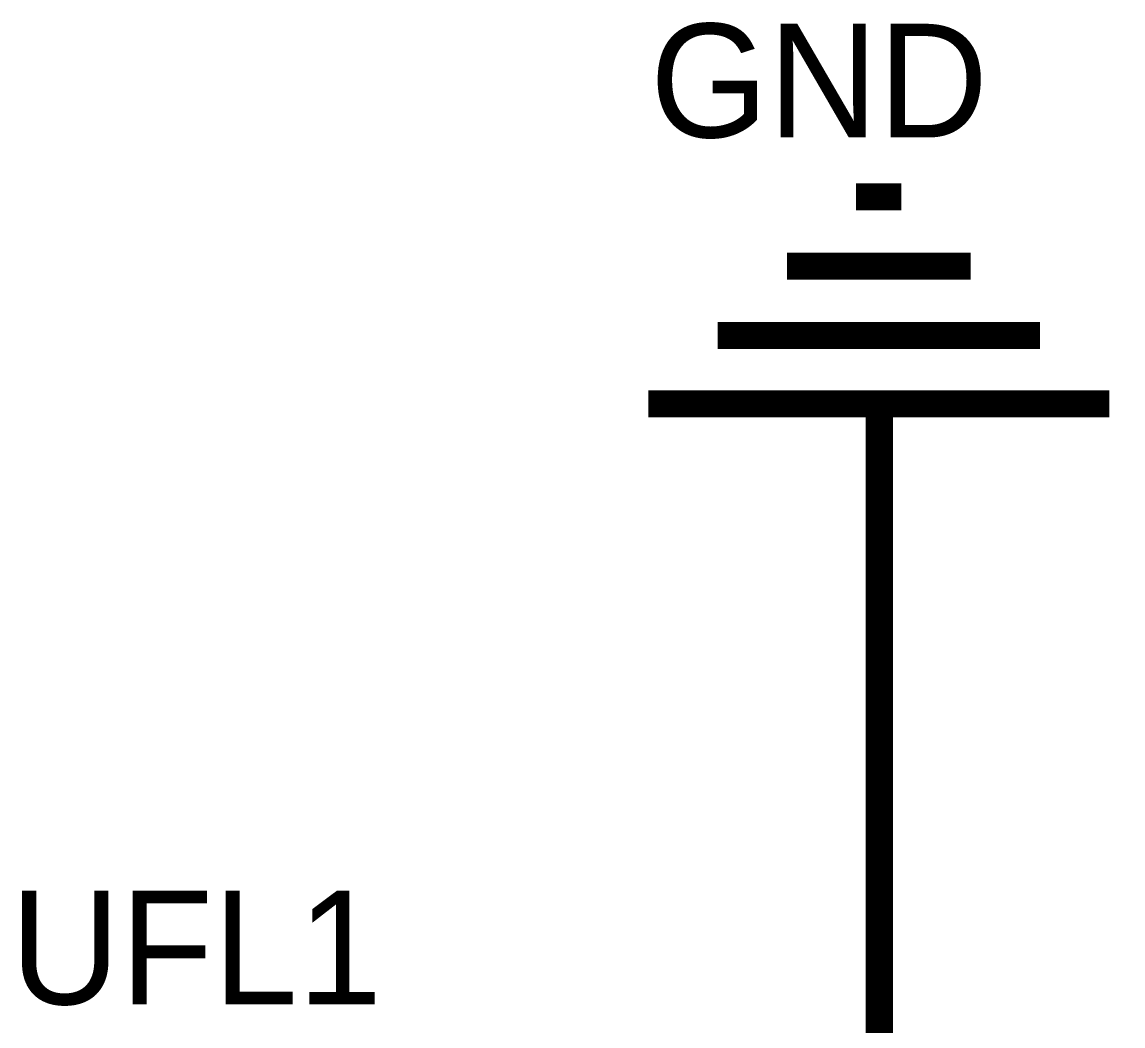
# Model space of a CAD drawing. Header units: inches. Extents: x 0 to 16.9, y 0 to 11.7.
# Drawn here: x 0.9494 to 1.4274, y 2.2501 to 2.6863 of the extents above; entities that cross this region are included whole.
import ezdxf

# ---------------------------------------------------------------- set-up
doc = ezdxf.new("R2010")
doc.units = ezdxf.units.IN
doc.header["$MEASUREMENT"] = 0
doc.layers.add('Sheet', color=255, linetype='Continuous')

msp = doc.modelspace()

# ---------------------------------------------------------------- linework, layer by layer
at = {"layer": 'Sheet'}
for points in [[(1.3116, 2.6103, 0.0118, 0.0118, 0), (1.33128, 2.6103, 0.0118, 0.0118, 0)], [(1.28151, 2.5802, 0.0118, 0.0118, 0), (1.36136, 2.5802, 0.0118, 0.0118, 0)], [(1.25142, 2.55011, 0.0118, 0.0118, 0), (1.39145, 2.55011, 0.0118, 0.0118, 0)], [(1.22133, 2.5204, 0.0118, 0.0118, 0), (1.42154, 2.5204, 0.0118, 0.0118, 0)], [(1.32163, 2.42046, 0.0118, 0.0118, 0), (1.32163, 2.5204, 0.0118, 0.0118, 0)], [(1.32163, 2.02033, 0.0118, 0.0118, 0), (1.32163, 2.12027, 0.0118, 0.0118, 0), (1.32163, 2.42046, 0.0118, 0.0118, 0)]]:
    msp.add_lwpolyline(points, format="xyseb", dxfattribs=at)

# ---------------------------------------------------------------- texts
for s, p in [('GND', (1.2221, 2.63615)), ('UFL1', (0.94435, 2.25956))]:
    msp.add_text(s, height=0.049389, dxfattribs=at).set_placement(p)

doc.saveas('drawing.dxf')
